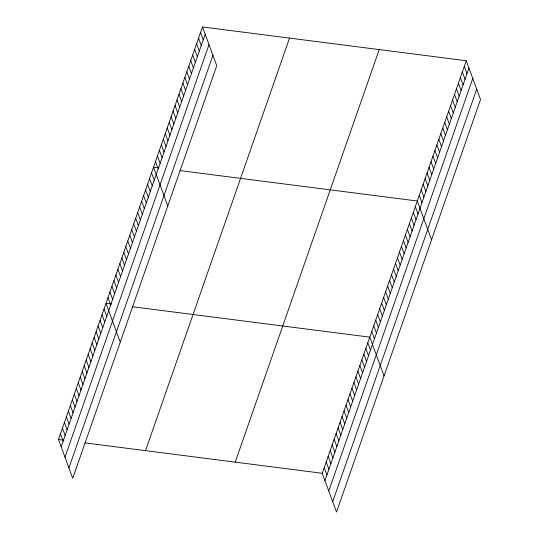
<?xml version="1.0" encoding="UTF-8"?>
<svg xmlns="http://www.w3.org/2000/svg" width="539" height="539" viewBox="0 0 539 539"><rect width="100%" height="100%" fill="white"/><g stroke="black" fill="none" stroke-linecap="round" stroke-linejoin="round"><path stroke-width="0.81" d="M202.482 26.95L216.745 65.711L72.738 478.261L58.475 439.501L202.482 26.95L466.262 60.739L480.525 99.499L336.518 512.05L322.255 473.289L466.262 60.739M61.17 446.824L205.177 34.274M64.99 457.2L208.991 44.643M68.918 467.886L212.925 55.335M145.523 450.651L289.531 38.101M235.213 462.139L379.213 49.588M324.95 480.613L468.957 68.055M328.77 490.989L472.77 78.431M332.704 501.674L476.705 89.124M158.958 167.912L153.521 167.218L167.784 205.979M179.945 170.6L417.301 201.007L431.564 239.767M111.438 304.057L106.001 303.363L120.258 342.124M132.426 306.745L369.781 337.144L384.037 375.905M58.475 439.501L63.919 440.201M84.899 442.89L322.255 473.289M464.301 66.344L466.996 73.668M462.347 71.956L465.036 79.28M460.387 77.569L463.082 84.886M458.426 83.181L461.121 90.498M456.472 88.787L459.161 96.11M454.512 94.399L457.207 101.723M452.551 100.011L455.246 107.335M450.597 105.624L453.286 112.941M448.637 111.229L451.332 118.553M446.676 116.842L449.371 124.165M444.722 122.454L447.41 129.778M442.762 128.066L445.457 135.383M440.801 133.679L443.496 140.996M438.84 139.284L441.535 146.608M436.886 144.897L439.581 152.22M434.926 150.509L437.621 157.826M432.965 156.121L435.66 163.438M431.011 161.727L433.706 169.051M429.051 167.339L431.746 174.663M427.09 172.952L429.785 180.269M425.136 178.564L427.825 185.881M423.176 184.17L425.871 191.493M421.215 189.782L423.91 197.106M419.261 195.394L421.949 202.711M415.32 206.68L418.015 213.996M413.339 212.353L416.034 219.669M411.358 218.025L414.053 225.342M409.377 223.692L412.072 231.015M407.403 229.365L410.091 236.688M405.422 235.038L408.111 242.361M403.441 240.711L406.136 248.034M401.461 246.384L404.156 253.707M399.48 252.057L402.175 259.38M397.499 257.73L400.194 265.053M395.518 263.403L398.213 270.726M393.537 269.076L396.232 276.399M391.557 274.749L394.252 282.072M389.582 280.421L392.271 287.738M387.602 286.094L390.29 293.411M385.621 291.767L388.316 299.084M383.64 297.44L386.335 304.757M381.659 303.113L384.354 310.43M379.678 308.786L382.373 316.103M377.698 314.459L380.393 321.776M375.717 320.132L378.412 327.449M373.743 325.805L376.431 333.122M371.762 331.472L374.45 338.795M367.8 342.817L370.495 350.141M365.819 348.49L368.514 355.814M363.838 354.163L366.533 361.487M361.858 359.836L364.553 367.16M359.877 365.509L362.572 372.833M357.896 371.182L360.591 378.506M355.922 376.855L358.61 384.179M353.941 382.528L356.629 389.852M351.96 388.201L354.655 395.518M349.979 393.874L352.674 401.191M347.999 399.547L350.694 406.864M346.018 405.22L348.713 412.537M344.037 410.893L346.732 418.21M342.056 416.566L344.751 423.883M200.521 32.562L203.216 39.879M340.075 422.239L342.77 429.556M198.568 38.175L201.256 45.492M338.101 427.912L340.789 435.229M196.607 43.78L199.302 51.104M336.12 433.578L338.809 440.902M194.646 49.393L197.341 56.716M334.14 439.251L336.835 446.575M192.686 55.005L195.381 62.322M190.732 60.617L193.427 67.934M332.159 444.924L334.854 452.248M188.771 66.223L191.466 73.547M330.178 450.597L332.873 457.921M186.811 71.835L189.506 79.159M328.197 456.27L330.892 463.594M184.857 77.448L187.552 84.764M326.216 461.943L328.911 469.267M182.896 83.06L185.591 90.377M324.235 467.616L326.93 474.94M180.936 88.665L183.631 95.989M178.982 94.278L181.677 101.602M177.021 99.89L179.716 107.207M175.06 105.503L177.755 112.819M173.107 111.108L175.795 118.432M171.146 116.72L173.841 124.044M169.185 122.333L171.88 129.656M167.231 127.945L169.92 135.262M165.271 133.551L167.966 140.874M163.31 139.163L166.005 146.487M161.356 144.775L164.045 152.099M159.396 150.388L162.091 157.705M157.435 156L160.13 163.317M155.481 161.606L158.17 168.929M151.54 172.891L154.235 180.215M149.559 178.564L152.254 185.888M147.578 184.237L150.273 191.554M145.597 189.91L148.292 197.227M143.617 195.583L146.312 202.9M141.642 201.256L144.331 208.573M139.662 206.929L142.35 214.246M137.681 212.602L140.376 219.919M135.7 218.275L138.395 225.592M133.719 223.948L136.414 231.265M131.738 229.614L134.433 236.938M129.758 235.287L132.453 242.611M127.777 240.96L130.472 248.284M125.796 246.633L128.491 253.957M123.822 252.306L126.51 259.63M121.841 257.979L124.529 265.303M119.86 263.652L122.555 270.976M117.879 269.325L120.574 276.648M115.898 274.998L118.593 282.321M113.918 280.671L116.613 287.994M111.937 286.344L114.632 293.661M109.956 292.017L112.651 299.334M107.982 297.69L110.67 305.007M104.02 309.036L106.715 316.353M102.039 314.709L104.734 322.026M100.059 320.382L102.754 327.699M98.078 326.055L100.773 333.371M96.097 331.728L98.792 339.044M94.116 337.394L96.811 344.717M92.135 343.067L94.83 350.39M90.161 348.74L92.849 356.063M88.18 354.413L90.869 361.736M86.2 360.086L88.895 367.409M84.219 365.759L86.914 373.082M82.238 371.432L84.933 378.755M80.257 377.105L82.952 384.428M78.276 382.778L80.971 390.101M76.295 388.451L78.99 395.774M74.315 394.124L77.01 401.44M72.341 399.797L75.029 407.113M70.36 405.469L73.048 412.786M68.379 411.142L71.074 418.459M66.398 416.815L69.093 424.132M64.417 422.488L67.112 429.805M62.436 428.161L65.131 435.478M60.456 433.834L63.151 441.151"/></g></svg>
